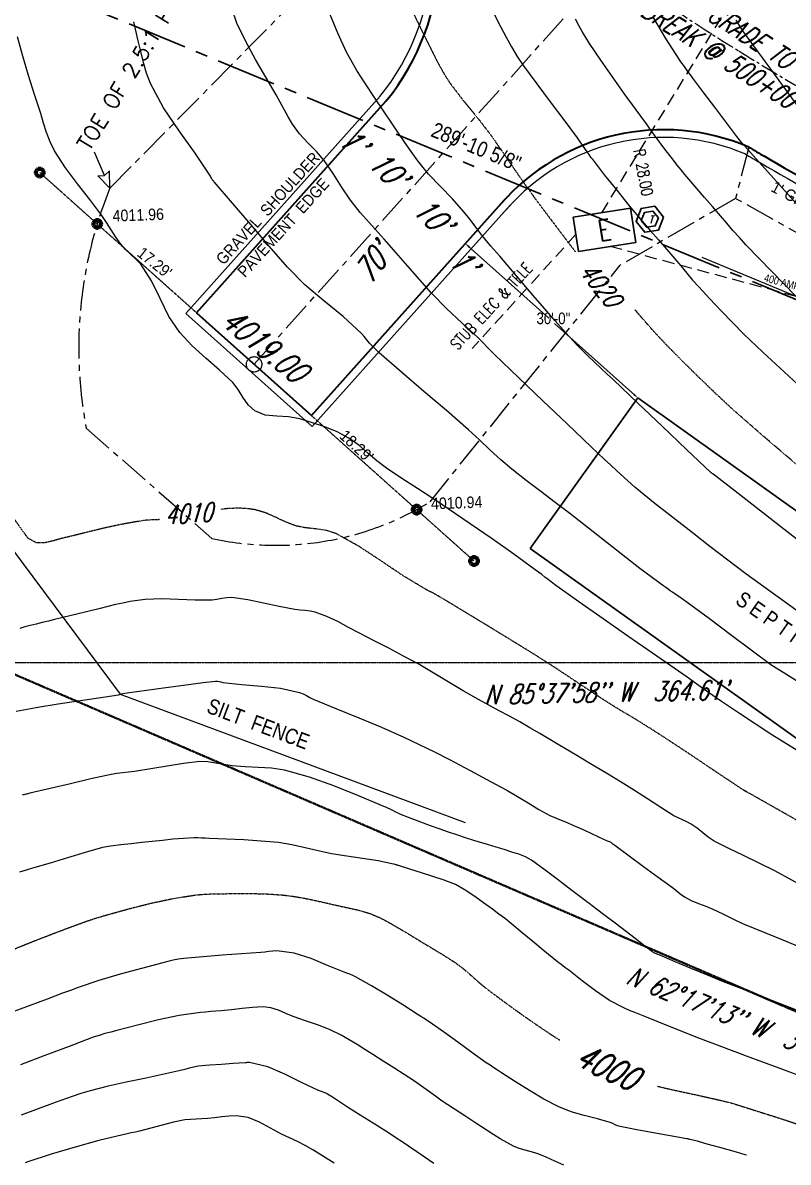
# Model space of a CAD drawing. Header units: inches. Extents: x 2775 to 17527, y 515 to 14737.
# Drawn here: x 5710 to 6901, y 2290 to 4064 of the extents above; entities that cross this region are included whole.
import ezdxf
from ezdxf.enums import TextEntityAlignment as Align

# ---------------------------------------------------------------- set-up
doc = ezdxf.new("R2010")
doc.units = ezdxf.units.IN
doc.header["$LTSCALE"] = 0.5
doc.header["$MEASUREMENT"] = 0
doc.header["$PDMODE"] = 1
for name, pattern in [('CENTER', [2, 1.25, -0.25, 0.25, -0.25]), ('CENTER2', [1.125, 0.75, -0.125, 0.125, -0.125]), ('HIDDEN', [0.375, 0.25, -0.125]), ('PHANTOM', [2.5, 1.25, -0.25, 0.25, -0.25, 0.25, -0.25])]:
    doc.linetypes.add(name, pattern=pattern)
doc.layers.get('0').update_dxf_attribs({"linetype": 'CONTINUOUS'})
doc.layers.get('Defpoints').update_dxf_attribs({"linetype": 'CONTINUOUS'})
for name, color, linetype, lineweight in [('ARCHENT RD', 3, 'CENTER', 20), ('CONTROL', 6, 'CENTER', 25), ('D-CL', 5, 'CENTER2', 9), ('LAYOUT', 6, 'CENTER', 25), ('Object', 4, 'CONTINUOUS', 30), ('V-BNDY', 3, 'PHANTOM', 40), ('VX-TOPO-MAJR', 1, 'HIDDEN', 20), ('VX-TOPO-MINR', 7, 'CONTINUOUS', 5)]:
    doc.layers.add(name, color=color, linetype=linetype, lineweight=lineweight)
for name, color, linetype in [('SEPTIC', 7, 'CONTINUOUS'), ('TEXT', 7, 'CONTINUOUS'), ('VX-PHON', 20, 'TELEPHONE'), ('VX-POWR', 240, 'XOHP')]:
    doc.layers.add(name, color=color, linetype=linetype)
doc.styles.add('ARCHENT', font='technical.ttf', dxfattribs={"height": 6})
doc.styles.add('ARCHENTLTD', font='technical.ttf', dxfattribs={"height": 6})
doc.styles.add('BEI', font='romans.shx', dxfattribs={"width": 0.75})
doc.styles.add('EXIST', font='romans.shx', dxfattribs={"width": 0.75, "oblique": 20, "height": 12})
doc.styles.add('SPHAND', font='SPHAND', dxfattribs={"bigfont": 'SPHAND'})
doc.styles.get("Standard").update_dxf_attribs({"font": 'romans.shx', "width": 0.75})
doc.linetypes.add('FENCE', pattern='A,1,-0.15,["X",BEI,S=0.16,R=180,X=0,Y=0.08],0.35', length=1.5)
doc.linetypes.add('TELEPHONE', pattern='A,2,-0.08,["T",BEI,S=0.16,R=0,X=0,Y=-0.08],-0.25', length=2.33)
doc.linetypes.add('XOHP', pattern='A,2,-0.08,["OHP",EXIST,S=0.12,R=0,X=0,Y=-0.06],-0.55', length=2.63)
doc.dimstyles.get("Standard").update_dxf_attribs({"dimscale": 50, "dimtxt": 0.18, "dimasz": 0.18, "dimexe": 0.18, "dimexo": 0.0625, "dimgap": 0.09, "dimtad": 0, "dimtoh": 1, "dimzin": 0, "dimdsep": 46, "dimtxsty": 'BEI', "dimcen": 0.09, "dimclrd": 256, "dimclre": 256, "dimclrt": 256, "dimadec": 1, "dimazin": 0, "dimtfac": 1, "dimtofl": 0, "dimtmove": 0, "dimatfit": 3, "dimfxl": 1, "dimtolj": 1, "dimtzin": 0, "dimlwd": -1, "dimlwe": -1, "dimarcsym": 0})

# ---------------------------------------------------------------- blocks, each defined once
blk = doc.blocks.new('*D20')
at = {"layer": 'Defpoints', "color": 0, "lineweight": 20, "ltscale": 50}
for p in [(6836, 3664.7, -44590.3), (10029.3, 3306.1, -44590.3), (8945.5, 2814.6), (10029.3, 2344.7, -44590.3), (7516.4, 2264.2, -44590.3)]:
    blk.add_point(p, dxfattribs=at)
at = {"layer": 'LAYOUT', "ltscale": 50}
for start, end in [(9.2836, 15.9025), (344.1589, 350.7778)]:
    blk.add_arc((8868.2, 2824.7), 78, start, end, dxfattribs=at)
at = {"layer": 'LAYOUT', "lineweight": 20, "ltscale": 50}
for points in [[(8941.8, 2845.6), (8944.6, 2846.5), (8940.2, 2854.5)], [(8944.6, 2802.9), (8941.8, 2803.9), (8940.2, 2794.9)]]:
    blk.add_solid(points, dxfattribs=at)
at = {"layer": 'LAYOUT', "color": 6, "ltscale": 50, "insert": (8946.2, 2824.7), "char_height": 6.25, "attachment_point": 5, "rotation": 270.0307, "style": 'BEI'}
blk.add_mtext('\\A1;45.0°', dxfattribs=at)
blk = doc.blocks.new('EBOX')
blk.add_lwpolyline([(-0.125, -0.075), (-0.125, 0.075), (0.125, 0.075), (0.125, -0.075)], close=True)
at = {"style": 'BEI', "width": 0.75}
blk.add_text('E', height=0.09, dxfattribs=at).set_placement((0, 0), align=Align.MIDDLE)
blk = doc.blocks.new('RISER')
for points in [[(0.0604, 0), (0.0302, 0.0523), (-0.0302, 0.0523), (-0.0604, 0), (-0.0302, -0.0523), (0.0302, -0.0523)], [(0.0373, 0), (0.0187, 0.0323), (-0.0187, 0.0323), (-0.0373, 0), (-0.0187, -0.0323), (0.0187, -0.0323)]]:
    blk.add_lwpolyline(points, close=True)
blk.add_point((0, 0))

msp = doc.modelspace()

# ---------------------------------------------------------------- linework, layer by layer
at = {"layer": 'ARCHENT RD', "color": 5, "linetype": 'CENTER', "lineweight": 15, "ltscale": 75}
msp.add_line((6069.7056, 3532.0453), (6629.7762, 4158.0345), dxfattribs=at)
at = {"layer": 'ARCHENT RD', "color": 4, "lineweight": 20, "ltscale": 75}
for p, q in [((5845.3736, 3806.3161, -41103.2762), (6142.2213, 4107.0709)), ((6839.874, 3869.9777, 37284.955), (6819.1201, 3790.0882)), ((6819.1201, 3790.0882), (6639.5918, 3686.3648)), ((7074.1967, 3647.1721), (6819.1201, 3790.0882)), ((6343.5738, 3317.7624), (6639.5918, 3686.3648)), ((5808.6131, 3432.5119, -38307.0358), (6003.981, 3260.9244, -2080.2831))]:
    msp.add_line(p, q, dxfattribs=at)
at = {"layer": 'ARCHENT RD', "color": 7, "linetype": 'Continuous', "lineweight": 20}
for p, q in [((5963.3341, 3611.1138), (6266.0358, 3949.4426)), ((6160.0745, 3435.0907), (6468.4896, 3779.8053)), ((5963.3341, 3611.1138), (6160.0745, 3435.0907))]:
    msp.add_line(p, q, dxfattribs=at)
at = {"layer": 'ARCHENT RD', "color": 7, "linetype": 'Continuous', "lineweight": 30}
msp.add_line((5980.2785, 3612.0556), (6159.1328, 3452.0351), dxfattribs=at)
at = {"layer": 'ARCHENT RD', "color": 7, "linetype": 'FENCE', "lineweight": 20, "ltscale": 75}
for p, q in [((5690.6485, 3247.5397), (5861.4581, 3018.3795)), ((5861.4581, 3018.3795), (6398.2882, 2818.4738))]:
    msp.add_line(p, q, dxfattribs=at)
at = {"layer": 'ARCHENT RD'}
msp.add_circle((6069.748, 3531.8551), 11.9995, dxfattribs=at)
at = {"layer": 'ARCHENT RD', "color": 4, "lineweight": 20, "ltscale": 75}
for centre, radius, start, end in [((6458.6194, 3557.2988, -41103.2762), 661.8761, 157.8996771, 190.8673047), ((6103.2409, 3710.7816), 460.6778, 257.5571941, 301.4459734)]:
    msp.add_arc(centre, radius, start, end, dxfattribs=at)
at = {"layer": 'CONTROL', "color": 4, "linetype": 'CENTER', "lineweight": 20}
for p, q in [((5736.1317, 3830.493), (5763.6123, 3805.9061)), ((5763.6123, 3805.9061), (5825.5624, 3750.4796)), ((5825.5624, 3750.4796), (5980.2785, 3612.0556)), ((6159.1328, 3452.0351), (6322.6692, 3305.7196)), ((6322.6692, 3305.7196), (6412.0999, 3225.7062))]:
    msp.add_line(p, q, dxfattribs=at)
at = {"layer": 'D-CL', "color": 7, "linetype": 'Continuous', "lineweight": 30}
for p, q in [((5980.2785, 3612.0556), (6274.9789, 3941.4413)), ((6159.1328, 3452.0351), (6459.5465, 3787.8066))]:
    msp.add_line(p, q, dxfattribs=at)
at = {"layer": 'D-CL', "ltscale": 75}
msp.add_lwpolyline([(6720.554, 4086.4571, 0.007580317), (6824.1105, 4019.8008, 0.007987662), (6924.3081, 3959.6334, 0.006024652), (7086.8453, 3868.1283, 0.020999051), (7134.8468, 3844.4229, 0.009804312), (7184.1662, 3823.7387, 0.002810775), (7357.9478, 3755.9585, 0.00373548), (7510.9152, 3698.5922, 0.007962782), (7583.2884, 3673.3656, 0.033061636), (7686.5859, 3646.6183, 0.015360695), (7913.2481, 3610.8411, 0.00402193), (8026.7763, 3597.4066, 0.00569887), (8107.0683, 3589.4845, 0.012742231), (8287.4109, 3578.3854, 0.009545531), (8528.5522, 3574.3113, 0.01048414), (8658.3846, 3577.3194, 0.00876155), (8813.4844, 3586.8942, 0.021235118), (8823.7081, 3588.144, 0.004861434), (8868.0013, 3595.9219)], format="xyb", dxfattribs=at)
at = {"layer": 'D-CL', "color": 7, "linetype": 'Continuous', "lineweight": 30, "ltscale": 150}
msp.add_lwpolyline([(6839.874, 3869.9777, 0.00186267), (6864.183, 3855.7826, 0.006024652), (7029.2401, 3762.8589, 0.020999051), (7086.2752, 3734.6924, 0.009804312), (7139.9339, 3712.1882, 0.002742758), (7310.7278, 3645.5465, 0.00373548)], format="xyb", dxfattribs=at)
at = {"layer": 'D-CL', "color": 7, "linetype": 'Continuous', "lineweight": 30}
for centre, radius, start, end in [((5980.1453, 4180.1047), 379.3245, 321.0103328, 33.3273294), ((6707.5366, 3561.1366, 37284.955), 336, 66.8050257, 139.1212035)]:
    msp.add_arc(centre, radius, start, end, dxfattribs=at)
at = {"layer": 'LAYOUT', "color": 6, "ltscale": 150}
msp.add_line((6932.2344, 3624.9667), (5653.9292, 4153.3888), dxfattribs=at)
at = {"layer": 'LAYOUT', "color": 30, "lineweight": 106, "ltscale": 150}
for centre in [(5736.1317, 3830.493), (6412.0999, 3225.7062)]:
    msp.add_circle(centre, 6.0001, dxfattribs=at)
at = {"layer": 'LAYOUT', "color": 4, "lineweight": 106, "ltscale": 150}
for centre in [(5825.5624, 3750.4796), (6322.6692, 3305.7196)]:
    msp.add_circle(centre, 6.0001, dxfattribs=at)
at = {"layer": 'Object', "color": 1, "linetype": 'HIDDEN', "lineweight": 15, "ltscale": 150}
for p, q in [((6610.9927, 3767.9198), (6818.8383, 4107.0643)), ((6570.6917, 3734.3053), (6409.2809, 3556.6519)), ((6623.7827, 3715.8231), (7579.0226, 3459.5067))]:
    msp.add_line(p, q, dxfattribs=at)
at = {"layer": 'Object', "lineweight": 20}
for p, q in [((5836.9096, 3825.7577, -41103.2762), (5821.1341, 3861.9932, -41103.2762)), ((5844.4761, 3833.0192, -41103.2762), (5836.9096, 3825.7577, -41103.2762)), ((5845.3736, 3806.3161, -41103.2762), (5844.4761, 3833.0192, -41103.2762)), ((5826.439, 3825.1666, -41103.2762), (5836.9096, 3825.7577, -41103.2762)), ((5845.3736, 3806.3161, -41103.2762), (5826.439, 3825.1666, -41103.2762))]:
    msp.add_line(p, q, dxfattribs=at)
at = {"layer": 'Object', "color": 20, "lineweight": 20, "ltscale": 50}
msp.add_line((7507.0714, 3391.6122), (6767.1356, 3698.1037), dxfattribs=at)
at = {"layer": 'Object', "color": 7, "lineweight": 30}
msp.add_lwpolyline([(6465.7965, 4883.7246, 0.000069331), (6465.6834, 4883.2753, 0.04860432), (6453.2139, 4800.4236, 0.038843623), (6456.1403, 4685.2295, 0.045491455), (6475.1961, 4588.222, 0.045607791), (6511.3689, 4496.6051, 0.033771666), (6570.2227, 4397.2337, 0.040829389), (6626.7117, 4327.9249, 0.021239335), (6725.447, 4233.5409, 0.033343448), (6787.0252, 4186.3649, 0.007580317), (6887.5223, 4121.6779, 0.007987662), (6984.4332, 4063.4841, 0.006024652), (7144.4506, 3973.3976, 0.020999051), (7183.4185, 3954.1535, 0.009804312), (7228.3984, 3935.2892, 0.002742758), (7396.7393, 3869.6046, 0.00373548)], format="xyb", dxfattribs=at)
at = {"layer": 'Object', "color": 7, "linetype": 'Continuous', "lineweight": 20, "ltscale": 150}
msp.add_lwpolyline([(6833.7843, 3859.6377, 0.00186267), (6858.1705, 3845.3976, 0.006024652), (7023.4796, 3752.332, 0.020999051), (7081.418, 3723.7193, 0.009804312), (7135.5107, 3701.0332, 0.002810775), (7310.675, 3632.7137, 0.000009702), (7311.0759, 3632.5599, 0.007962782)], format="xyb", dxfattribs=at)
at = {"layer": 'Object', "color": 7, "lineweight": 20}
msp.add_arc((5980.1453, 4180.1047), 367.3245, 321.0103328, 33.3273294, dxfattribs=at)
at = {"layer": 'Object', "color": 7, "linetype": 'Continuous', "lineweight": 20}
msp.add_arc((6707.5366, 3561.1366, 37284.955), 324, 66.8050257, 139.1212035, dxfattribs=at)
at = {"layer": 'SEPTIC', "ltscale": 75}
msp.add_line((6666.9845, 3479.7498), (6499.647, 3245.3523), dxfattribs=at)
at = {"layer": 'SEPTIC', "color": 7, "ltscale": 10}
for p, q in [((6666.9845, 3479.7498), (7487.4044, 2894.0482)), ((6499.647, 3245.3523), (7320.0669, 2659.6507))]:
    msp.add_line(p, q, dxfattribs=at)
at = {"layer": 'TEXT', "linetype": 'Continuous', "lineweight": 9, "ltscale": 75}
for p, q in [((6403.1638, 3715.7894), (6528.2954, 3603.8345)), ((6662.5129, 3483.7505), (6537.3813, 3595.7054))]:
    msp.add_line(p, q, dxfattribs=at)
for points in [[(6405.7238, 3715.8128), (6403.3437, 3713.5233), (6398.6923, 3719.79)], [(6661.9059, 3486.3662), (6659.8344, 3484.0148), (6666.9845, 3479.7498)]]:
    msp.add_solid(points, dxfattribs=at)
at = {"layer": 'V-BNDY'}
for p, q in [((5666.7886, 3062.1365), (6880.3067, 2538.5861)), ((6844.0865, 2554.2127), (7929.7735, 2085.8127))]:
    msp.add_line(p, q, dxfattribs=at)
at = {"layer": 'V-BNDY', "color": 1, "lineweight": 20, "ltscale": 1.5}
msp.add_line((5667.9391, 3067.7097), (10029.3272, 3068.3205), dxfattribs=at)
at = {"layer": 'V-BNDY', "lineweight": 20, "ltscale": 1.5}
msp.add_line((5667.9391, 3067.7097), (6836.2327, 3067.8733), dxfattribs=at)
at = {"layer": 'VX-TOPO-MAJR', "flags": 128}
for points in [[(7460.4099, 6238.687), (7443.5926, 6198.8232), (7416.2379, 6136.0865), (7401.5775, 6106.3569), (7385.1678, 6077.5421), (7367.4829, 6049.3972), (7350.2678, 6023.7247), (7332.3303, 5998.6454), (7313.5207, 5974.1991), (7284.3253, 5938.8854), (7254.6408, 5904.0146), (7225.402, 5868.8072), (7218.8281, 5859.9799), (7212.4038, 5851.0283), (7205.3944, 5842.5728), (7168.3137, 5803.3978), (7131.1654, 5764.2907), (7094.0465, 5725.1558), (7091.2029, 5722.1506), (7088.3593, 5719.1454), (7085.516, 5716.1398), (7059.5095, 5688.6222), (7033.5182, 5661.0901), (7007.5312, 5633.5539), (6993.2046, 5618.2975), (6978.9359, 5602.9868), (6964.6963, 5587.6495), (6962.3406, 5585.0212), (6960.0211, 5582.36), (6957.657, 5579.7389), (6914.3384, 5534.1647), (6870.4765, 5489.1202), (6826.242, 5444.4347), (6816.2213, 5434.407), (6806.1718, 5424.4098), (6796.1057, 5414.43), (6758.677, 5378.4385), (6720.9303, 5342.7694), (6684.0048, 5306.2543), (6667.1505, 5287.6947), (6650.9431, 5268.5516), (6634.5747, 5249.5595), (6606.8044, 5219.2079), (6578.8085, 5189.0459), (6551.2403, 5158.4735), (6535.2134, 5139.5291), (6519.8102, 5120.0806), (6504.9773, 5100.1901), (6484.5662, 5071.5928), (6464.3596, 5042.8617), (6444.0179, 5014.2334), (6436.9876, 5004.7135), (6429.8963, 4995.2357), (6422.9978, 4985.6145), (6403.028, 4955.2864), (6383.8688, 4924.4426), (6364.8181, 4893.5121), (6359.8001, 4885.6834), (6354.8688, 4877.8063), (6350.4434, 4869.622), (6345.5403, 4857.4924), (6341.5072, 4845.048), (6337.3411, 4832.6579), (6317.8543, 4781.5865), (6298.0997, 4730.5909), (6278.8103, 4679.3586), (6272.3101, 4660.0692), (6266.8204, 4640.4773), (6262.3649, 4620.5799), (6254.6407, 4575.1133), (6248.6449, 4529.4918), (6243.4352, 4483.6448), (6240.3142, 4454.4009), (6237.9492, 4425.168), (6237.0478, 4395.9517), (6239.4656, 4355.6535), (6245.2973, 4315.4857), (6252.6842, 4275.493), (6258.9348, 4243.742), (6266.2371, 4212.2761), (6275.4988, 4181.1788), (6297.0715, 4124.6437), (6321.7684, 4069.7162), (6348.5762, 4015.5352), (6356.7007, 3999.7553), (6365.2793, 3984.297), (6374.8309, 3969.4012), (6395.3883, 3942.5141), (6416.8774, 3916.429), (6437.5305, 3889.7329), (6461.0719, 3855.8819), (6484.3757, 3821.8433), (6508.383, 3788.3139), (6517.897, 3775.6197), (6527.4454, 3762.951), (6537.0125, 3750.2952), (6563.8602, 3714.9205), (6570.0577, 3706.8129)], [(5303.2864, 2566.1083), (5304.6736, 2556.6624), (5308.3588, 2536.5972), (5313.6279, 2518.3209), (5319.7664, 2514.2419), (5320.6034, 2515.1079), (5321.6436, 2516.1559), (5322.6917, 2517.3312), (5323.5522, 2518.5793), (5323.8792, 2519.1744), (5324.2012, 2519.7698), (5324.5187, 2520.3657), (5324.8323, 2520.9622), (5324.9045, 2521.1345), (5324.9665, 2521.3151), (5325.0401, 2521.4846), (5325.1465, 2521.6239), (5326.2194, 2521.9163), (5327.4925, 2521.4329), (5328.8538, 2520.6683), (5330.1916, 2520.1172), (5336.4665, 2518.6464), (5342.7293, 2517.135), (5349.0277, 2515.8398), (5355.4092, 2515.0172), (5358.083, 2514.9626), (5360.754, 2515.1154), (5363.4231, 2515.3261), (5366.091, 2515.4452), (5371.2425, 2515.3058), (5376.4042, 2514.9501), (5381.5519, 2514.6067), (5386.6615, 2514.5042), (5392.1355, 2515.7288), (5397.3807, 2518.3582), (5402.6066, 2521.1415), (5408.0226, 2522.8273), (5410.7922, 2522.7513), (5413.6101, 2522.1861), (5416.4235, 2521.6813), (5419.1798, 2521.7869), (5426.8808, 2523.8477), (5434.5306, 2526.34), (5442.1831, 2528.8215), (5449.8924, 2530.8497), (5450.8587, 2531.0206), (5451.8376, 2531.16), (5452.8141, 2531.3193), (5453.7732, 2531.5495), (5485.5439, 2541.4318), (5517.0907, 2551.9498), (5548.4473, 2563.0233), (5579.6475, 2574.5722), (5592.1384, 2579.2858), (5604.6155, 2584.0188), (5617.0653, 2588.8162), (5629.4744, 2593.7231), (5649.2267, 2601.8159), (5668.9088, 2610.0742), (5688.585, 2618.3485), (5708.3197, 2626.4893), (5733.1589, 2636.399), (5758.0956, 2646.0411), (5783.1306, 2655.4479), (5808.2647, 2664.6517), (5817.1356, 2667.6973), (5826.0747, 2670.5009), (5835.0707, 2673.1517), (5844.1125, 2675.7388), (5876.9104, 2684.812), (5909.8552, 2693.0671), (5943.0057, 2700.0837), (5976.4207, 2705.4412), (5988.7205, 2706.682), (6001.0854, 2707.3415), (6013.4824, 2707.6319), (6025.8786, 2707.7653), (6048.3242, 2707.9615), (6070.7542, 2707.8776), (6093.1868, 2707.1878), (6115.6401, 2705.5662), (6135.7478, 2702.9221), (6155.6231, 2699.2231), (6175.3877, 2694.8772), (6195.1629, 2690.2926), (6213.7879, 2686.2746), (6232.3561, 2682.1007), (6250.5185, 2676.7744), (6267.9262, 2669.2994), (6285.0814, 2659.8844), (6301.8706, 2650.0406), (6318.4805, 2639.9584), (6335.0977, 2629.8288), (6346.9933, 2622.6899), (6358.8794, 2615.5541), (6370.6872, 2608.2927), (6382.3478, 2600.7771), (6395.24, 2591.1345), (6407.4216, 2580.5634), (6419.4636, 2569.8057), (6431.9371, 2559.6034), (6446.0964, 2549.0072), (6460.3119, 2538.4842), (6474.6062, 2528.0626), (6489.0016, 2517.7701), (6499.2164, 2510.6283), (6509.4914, 2503.5851), (6519.8196, 2496.6166), (6530.1942, 2489.6991), (6545.4822, 2479.7857)]]:
    msp.add_lwpolyline(points, dxfattribs=at)
at = {"layer": 'VX-TOPO-MAJR'}
for points in [[(6859.1713, 3422.8388), (6814.2565, 3462.2056), (6793.0815, 3481.9127), (6772.1653, 3501.867), (6751.4679, 3522.0476), (6730.9495, 3542.4337), (6720.1873, 3553.3042), (6709.5396, 3564.2766), (6699.0356, 3575.3832), (6688.7046, 3586.6566), (6670.0421, 3608.1461), (6663.0421, 3616.5733)], [(7179.4872, 3187.7722), (7136.9357, 3216.8423), (7110.5899, 3234.8737), (7084.251, 3252.9146), (7057.9043, 3270.9439), (7036.196, 3285.7653), (7014.4783, 3300.5729), (6992.762, 3315.3834), (6971.0579, 3330.2136), (6960.7893, 3337.559), (6950.7722, 3345.2488), (6940.9188, 3353.1623), (6859.1713, 3422.8388)], [(6932.2344, 2812.0577), (6830.5783, 2869.6319), (6801.7153, 2888.7251), (6772.9894, 2908.02), (6744.2571, 2927.3037), (6715.3749, 2946.3629), (6703.7462, 2953.8849), (6692.0784, 2961.3455), (6680.3747, 2968.7496), (6668.6385, 2976.1023), (6658.5974, 2982.2166), (6648.4781, 2988.2032), (6638.3603, 2994.1915), (6628.3232, 3000.3105), (6599.1352, 3019.0956), (6570.2463, 3038.3523), (6541.3493, 3057.5975), (6512.1366, 3076.3486), (6476.9596, 3098.1117), (6441.6836, 3119.7119), (6406.33, 3141.1882), (6370.9203, 3162.5798), (6366.8975, 3164.9925), (6362.8644, 3167.387), (6358.8212, 3169.7641), (6354.7686, 3172.1249), (6350.5615, 3174.4561), (6346.2917, 3176.6756), (6342.0045, 3178.8606), (6337.7454, 3181.088), (6302.3942, 3202.2934), (6268.1033, 3225.3778), (6233.5671, 3248.1233), (6197.4802, 3268.3122), (6182.494, 3273.2861), (6166.6567, 3275.5843), (6150.6407, 3277.2256), (6135.1184, 3280.229), (6119.0447, 3286.2869), (6103.3406, 3293.735), (6087.3595, 3300.7925), (6070.4548, 3305.6788), (6057.0657, 3307.4288), (6043.758, 3307.9255), (6030.5276, 3307.3886), (6017.9046, 3306.0926)], [(6836.2327, 2865.9703), (6830.5783, 2869.6319), (6801.7153, 2888.7251), (6772.9894, 2908.02), (6744.2571, 2927.3037), (6715.3749, 2946.3629), (6703.7462, 2953.8849), (6692.0784, 2961.3455), (6680.3747, 2968.7496), (6668.6385, 2976.1023), (6658.5974, 2982.2166), (6648.4781, 2988.2032), (6638.3603, 2994.1915), (6628.3232, 3000.3105), (6599.1352, 3019.0956), (6570.2463, 3038.3523), (6541.3493, 3057.5975), (6512.1366, 3076.3486), (6476.9596, 3098.1117), (6441.6836, 3119.7119), (6406.33, 3141.1882), (6370.9203, 3162.5798), (6366.8975, 3164.9925), (6362.8644, 3167.387), (6358.8212, 3169.7641), (6354.7686, 3172.1249), (6350.5615, 3174.4561), (6346.2917, 3176.6756), (6342.0045, 3178.8606), (6337.7454, 3181.088), (6302.3942, 3202.2934), (6268.1033, 3225.3778), (6233.5671, 3248.1233), (6197.4802, 3268.3122), (6182.494, 3273.2861), (6166.6567, 3275.5843), (6150.6407, 3277.2256), (6135.1184, 3280.229), (6119.0447, 3286.2869), (6103.3406, 3293.735), (6087.3595, 3300.7925), (6070.4548, 3305.6788), (6057.0657, 3307.4288), (6043.758, 3307.9255), (6030.5276, 3307.3886), (6025.0835, 3306.8296)], [(5922.2193, 3290.1014), (5920.0237, 3289.9522), (5913.1648, 3289.7455), (5906.307, 3289.4843), (5899.4871, 3288.8575), (5889.136, 3287.3209), (5878.8181, 3285.5536), (5868.5258, 3283.6342), (5858.2517, 3281.6413), (5836.3564, 3276.9131), (5814.575, 3271.6036), (5792.8311, 3266.1589), (5771.0483, 3261.0253), (5757.6666, 3257.2694), (5743.9062, 3253.8997), (5730.3911, 3254.1447), (5717.7454, 3261.2331), (5697.4912, 3289.6356)], [(5884.5918, 3286.5425), (5878.8181, 3285.5536), (5868.5258, 3283.6342), (5858.2517, 3281.6413), (5836.3564, 3276.9131), (5814.575, 3271.6036), (5792.8311, 3266.1589), (5771.0483, 3261.0253), (5757.6666, 3257.2694), (5743.9062, 3253.8997), (5730.3911, 3254.1447), (5717.7454, 3261.2331), (5697.4912, 3289.6356)], [(5922.376, 3290.112), (5920.0237, 3289.9522)], [(6697.8375, 2408.1289), (6699.1543, 2407.7215), (6706.2408, 2405.8686), (6723.6425, 2401.9479), (6741.0709, 2398.1778), (6758.4993, 2394.422), (6775.9015, 2390.5445), (6784.3289, 2388.621), (6792.7543, 2386.6884), (6801.1692, 2384.7095), (6809.5649, 2382.6476), (6812.9895, 2381.7225), (6816.3925, 2380.7191), (6819.788, 2379.6903), (6823.1903, 2378.6892), (6886.6725, 2358.5523)], [(6886.6725, 2358.5523), (6939.4212, 2341.0637)]]:
    msp.add_lwpolyline(points, dxfattribs=at)
at = {"layer": 'VX-TOPO-MINR'}
for points in [[(6932.2344, 3135.6457), (6835.1467, 3205.4733), (6807.1433, 3226.8867), (6779.2238, 3248.4101), (6751.3797, 3270.0461), (6721.4632, 3293.2582), (6691.6848, 3316.6507), (6662.4692, 3340.6988), (6634.2413, 3365.8778), (6624.3862, 3375.1675), (6614.5616, 3384.4864), (6604.7526, 3393.8206), (6594.9443, 3403.1567), (6557.1761, 3439.0621), (6519.4183, 3474.9748), (6481.7013, 3510.9329), (6444.0554, 3546.9744), (6443.8121, 3547.2192), (6443.5775, 3547.4727), (6443.3478, 3547.7308), (6443.1188, 3547.9893), (6442.6932, 3548.4817), (6442.2769, 3548.9822), (6441.8597, 3549.4819), (6441.4315, 3549.9716), (6418.1418, 3573.6415), (6393.697, 3596.2041), (6369.2796, 3618.7927), (6346.0722, 3642.5401), (6327.5482, 3663.4274), (6309.2023, 3684.4787), (6290.8886, 3705.5565), (6272.4608, 3726.523), (6263.0267, 3736.9693), (6253.4944, 3747.3323), (6243.9806, 3757.7139), (6234.602, 3768.2157), (6219.5741, 3787.584), (6206.0524, 3808.1284), (6192.8797, 3828.9329), (6178.8986, 3849.0819), (6166.6463, 3863.3772), (6153.4485, 3876.9751), (6140.6454, 3890.8641), (6129.5771, 3906.0326), (6122.9505, 3917.2667), (6116.5148, 3928.5996), (6110.1797, 3939.9907), (6103.8546, 3951.3996), (6088.0568, 3978.9688), (6072.1558, 4006.4139), (6056.9192, 4034.2965), (6043.1147, 4063.1783), (6035.079, 4086.0351)], [(6874.3163, 3063.863), (6812.6561, 3109.8201), (6778.4134, 3135.8698), (6743.6723, 3161.2108), (6737.9943, 3165.1759), (6732.3137, 3169.1375), (6726.6331, 3173.0992), (6720.9549, 3177.0643), (6717.5375, 3179.4452), (6714.119, 3181.8244), (6710.7093, 3184.2162), (6707.3179, 3186.6347), (6670.2494, 3214.231), (6633.7751, 3242.614), (6597.5193, 3271.2844), (6561.1061, 3299.7431), (6538.5667, 3316.9034), (6515.9396, 3333.9508), (6493.3674, 3351.0739), (6470.9926, 3368.4616), (6453.6259, 3383.1769), (6436.9393, 3398.684), (6420.4516, 3414.4225), (6403.6821, 3429.832), (6369.027, 3459.9343), (6334.1018, 3489.739), (6299.1983, 3519.5858), (6264.6081, 3549.8146), (6261.9007, 3552.2917), (6259.2542, 3554.8327), (6256.6523, 3557.4198), (6254.0789, 3560.0356), (6249.6221, 3564.9009), (6245.3567, 3569.9439), (6241.1031, 3574.9949), (6236.6814, 3579.8843), (6208.4393, 3606.1456), (6178.491, 3630.7079), (6148.9003, 3655.6137), (6121.7307, 3682.9053), (6093.1361, 3716.0938), (6064.6638, 3749.3888), (6036.2212, 3782.7062), (6007.7157, 3815.962), (6007.0661, 3816.71), (6006.4135, 3817.4554), (6005.7632, 3818.2032), (6005.1206, 3818.9585), (6004.1475, 3820.3411), (6003.3367, 3821.835), (6002.5813, 3823.3662), (6001.7745, 3824.8602), (5978.1493, 3860.6048), (5952.9833, 3895.4838), (5928.9327, 3931.1122), (5908.6537, 3969.1046), (5902.4302, 3985.3852), (5897.5258, 4002.0246), (5893.3631, 4018.8667), (5889.3648, 4035.7555), (5882.3501, 4065.2439)], [(6894.2925, 3275.3616), (6822.9649, 3330.7245), (6783.5981, 3361.2713), (6783.0956, 3361.6576), (6782.5926, 3362.0431), (6782.0896, 3362.4288), (6781.5871, 3362.8152), (6781.3547, 3362.9943), (6781.1239, 3363.1758), (6780.8977, 3363.3626), (6780.6791, 3363.558), (6742.6252, 3399.4288), (6704.6892, 3435.4118), (6666.8135, 3471.4546), (6628.9404, 3507.5044), (6619.1821, 3516.7814), (6609.4265, 3526.0603), (6599.6814, 3535.351), (6589.9547, 3544.6632), (6572.1645, 3562.4466), (6554.9779, 3580.8235), (6538.2194, 3599.6071), (6521.7137, 3618.6101), (6504.2519, 3639.0085), (6486.8916, 3659.489), (6469.5407, 3679.9742), (6452.1068, 3700.3865), (6447.5435, 3705.6389), (6442.9492, 3710.8653), (6438.3558, 3716.0926), (6433.7951, 3721.3474), (6424.1763, 3733.1614), (6414.9614, 3745.308), (6405.8261, 3757.5172), (6396.4464, 3769.5187), (6378.6392, 3789.5313), (6359.8552, 3808.7345), (6341.3523, 3828.1686), (6324.3886, 3848.8738), (6314.3305, 3862.9855), (6304.4897, 3877.2395), (6294.7703, 3891.5783), (6285.0761, 3905.9448), (6271.0161, 3926.7073), (6257.0292, 3947.4927), (6243.2205, 3968.4168), (6229.695, 3989.5955), (6213.7932, 4017.922), (6200.0813, 4047.341), (6187.6896, 4077.4336)], [(6441.9194, 4080.0152), (6453.791, 4056.7349), (6461.9797, 4041.285), (6470.454, 4026.0353), (6479.4204, 4011.0974), (6489.0855, 3996.5828), (6509.6746, 3968.3292), (6530.7362, 3940.4691), (6551.7992, 3912.6335), (6572.3931, 3884.4534), (6576.5747, 3878.5031), (6580.7283, 3872.5317), (6584.8904, 3866.5656), (6589.0978, 3860.6312), (6590.7363, 3858.3665), (6592.3924, 3856.1151), (6594.0675, 3853.8775), (6595.7632, 3851.6543), (6614.8341, 3827.1315), (6634.1593, 3802.8191), (6653.7843, 3778.7529), (6673.7546, 3754.9687), (6686.4523, 3740.2), (6699.2228, 3725.4966), (6712.0047, 3710.805), (6724.737, 3696.0715), (6733.9515, 3685.0954), (6743.0615, 3674.0275), (6752.2731, 3663.0485), (6761.7928, 3652.3387), (6779.2414, 3633.7442), (6796.8594, 3615.3159), (6814.5554, 3596.9632), (6832.2376, 3578.5954), (6861.601, 3550.9598)], [(6836.8864, 3716.4127), (6835.2703, 3718.1046), (6825.0982, 3729.1911), (6815.1743, 3740.5012), (6805.3644, 3751.914), (6795.5343, 3763.3088), (6783.2202, 3777.4528), (6770.9257, 3791.612), (6758.662, 3805.7985), (6746.4403, 3820.0244), (6740.3143, 3827.3063), (6734.3018, 3834.6811), (6728.3842, 3842.1339), (6722.543, 3849.6498), (6707.7721, 3869.0732), (6693.2, 3888.6361), (6678.7551, 3908.294), (6664.3654, 3928.0026), (6645.8766, 3953.5976), (6627.6378, 3979.3527), (6609.6338, 4005.2859), (6591.8497, 4031.4154), (6585.9476, 4040.5668), (6580.396, 4049.9222), (6575.1468, 4059.4591), (6570.1516, 4069.1547)], [(6932.2344, 3761.262), (6828.707, 3876.8495), (6820.9333, 3886.8338), (6803.8195, 3909.4184), (6786.7738, 3932.0502), (6769.7793, 3954.7195), (6752.8192, 3977.4164), (6749.4779, 3981.9001), (6746.1429, 3986.3881), (6742.8125, 3990.8797), (6739.4853, 3995.3742), (6737.6424, 3997.9054), (6735.8344, 4000.4608), (6734.0537, 4003.0372), (6732.2928, 4005.6313), (6710.7334, 4039.0598), (6690.4542, 4073.2339)], [(6932.2344, 3912.1564), (6830.4845, 4050.9227), (6820.3551, 4067.9026)], [(6875.7225, 2954.8873), (6825.0819, 2988.2577), (6811.1747, 2997.6222), (6797.3605, 3007.1231), (6770.4686, 3025.8399), (6743.5983, 3044.5859), (6716.7412, 3063.3505), (6689.889, 3082.123), (6651.6081, 3108.7933), (6613.3153, 3135.4446), (6575.1198, 3162.2365), (6537.1307, 3189.3283), (6534.6723, 3191.1594), (6532.2538, 3193.0431), (6529.849, 3194.945), (6527.4321, 3196.8311), (6522.4235, 3200.676), (6517.411, 3204.5155), (6512.3879, 3208.3417), (6507.3478, 3212.1469), (6473.9657, 3236.5563), (6440.1181, 3260.3158), (6406.0211, 3283.7228), (6371.8913, 3307.0748), (6348.0281, 3323.0971), (6323.9305, 3338.7786), (6299.7876, 3354.3821), (6275.7889, 3370.1703), (6260.8975, 3381.4259), (6246.7697, 3393.6785), (6232.5245, 3405.9055), (6217.2809, 3417.0846), (6199.1184, 3426.93), (6180.028, 3434.5533), (6160.4711, 3440.9389), (6140.9087, 3447.0711), (6123.3363, 3450.2033), (6105.07, 3450.9605), (6087.1704, 3452.8984), (6070.6984, 3459.5728), (6060.3665, 3469.0664), (6052.3163, 3480.561), (6044.8899, 3492.5296), (6036.4296, 3503.4456), (6016.0662, 3522.883), (5994.6568, 3541.6435), (5973.5216, 3560.744), (5953.9806, 3581.2017), (5936.9509, 3606.4566), (5923.3065, 3634.203), (5909.8439, 3662.0706), (5893.3594, 3687.6892), (5885.8466, 3695.707), (5877.6052, 3703.1516), (5869.491, 3710.7121), (5862.3595, 3719.0778), (5854.8024, 3730.107), (5847.4349, 3741.283), (5840.0929, 3752.4729), (5832.6125, 3763.5441), (5814.0793, 3788.5671), (5794.8077, 3813.0823), (5776.0472, 3838.051), (5759.0473, 3864.4347), (5752.2167, 3878.3117), (5746.7939, 3892.7273), (5742.1365, 3907.4364), (5737.6024, 3922.194), (5728.0774, 3951.9803), (5718.7008, 3981.7804), (5709.7558, 4011.696), (5701.526, 4041.8286)], [(6950.949, 3599.2169), (6836.8864, 3716.4127)], [(6861.601, 3550.9598), (6936.0096, 3482.4676)], [(6941.0946, 3239.0934), (6894.2925, 3275.3616)], [(6880.07, 2743.5092), (6831.3305, 2767.0047), (6808.4566, 2777.9723), (6785.9637, 2789.6267), (6776.6974, 2795.7239), (6767.9933, 2802.7138), (6759.3218, 2809.7543), (6750.1532, 2816.0036), (6743.5244, 2819.4279), (6736.6858, 2822.4849), (6729.87, 2825.5856), (6723.3093, 2829.141), (6702.7578, 2842.1187), (6682.3501, 2855.3436), (6661.9092, 2868.5199), (6641.2581, 2881.3519), (6617.4136, 2895.7358), (6593.556, 2910.1), (6569.6744, 2924.4264), (6545.7579, 2938.6971), (6530.2413, 2947.8993), (6514.6992, 2957.0563), (6499.1262, 2966.1599), (6483.5168, 2975.2017), (6467.4564, 2984.1095), (6451.2086, 2992.6807), (6434.934, 3001.2023), (6418.793, 3009.9614), (6395.2483, 3023.606), (6371.9385, 3037.6645), (6348.6225, 3051.7198), (6325.0593, 3065.3548), (6302.4159, 3077.7225), (6279.5969, 3089.7479), (6256.6768, 3101.5985), (6233.7298, 3113.442), (6216.8703, 3122.4024), (6199.9757, 3131.263), (6182.7186, 3139.3677), (6164.7715, 3146.0606), (6157.0348, 3147.826), (6149.1601, 3148.7228), (6141.2482, 3149.3322), (6133.4, 3150.2348), (6108.8618, 3154.8687), (6084.402, 3160.193), (6059.8136, 3165.1502), (6034.8895, 3168.6827), (6027.1938, 3168.5316), (6019.5657, 3167.1791), (6011.9533, 3165.5561), (6004.3046, 3164.593), (5978.2451, 3164.6609), (5952.0929, 3165.9451), (5925.975, 3166.7935), (5900.0183, 3165.554), (5888.5082, 3164.1415), (5877.0195, 3162.4003), (5865.5757, 3160.2851), (5854.2004, 3157.7511), (5830.3803, 3151.924), (5806.6253, 3146.0777), (5782.8934, 3140.2373), (5759.1425, 3134.4276), (5749.6341, 3132.1211), (5740.1232, 3129.8233), (5730.6123, 3127.5254), (5721.1039, 3125.2188), (5713.0112, 3123.0592), (5704.9833, 3120.6593)], [(6933.4137, 3027.455), (6874.3163, 3063.863)], [(5699.4688, 2992.1646), (5710.7517, 2994.1663), (5722.0331, 2996.1766), (5733.32, 2998.1512), (5764.6118, 3003.2267), (5795.9664, 3007.9334), (5827.3254, 3012.6091), (5858.6301, 3017.5916), (5861.9711, 3018.3048), (5865.28, 3019.184), (5868.5933, 3020.036), (5871.9473, 3020.6672), (5887.1073, 3022.6751), (5902.2734, 3024.6355), (5917.4414, 3026.5808), (5932.6071, 3028.5439), (5951.8895, 3031.1697), (5971.1647, 3033.8831), (5990.4434, 3036.5052), (6009.7365, 3038.8573), (6012.5539, 3038.7911), (6015.3542, 3038.1897), (6018.1484, 3037.3972), (6020.9474, 3036.7579), (6050.866, 3033.2915), (6081.0319, 3030.9256), (6111.0469, 3027.4987), (6140.5125, 3020.849), (6146.0325, 3018.718), (6151.3221, 3016.0832), (6156.544, 3013.3068), (6161.861, 3010.7507), (6197.1716, 2996.0693), (6232.6651, 2981.737), (6268.0434, 2967.1092), (6303.0086, 2951.5412), (6326.7811, 2940.1601), (6350.3861, 2928.4487), (6373.8619, 2916.4762), (6397.2466, 2904.3114), (6413.7371, 2895.6024), (6430.1754, 2886.8049), (6446.5742, 2877.9397), (6462.9462, 2869.0277), (6479.7332, 2859.2732), (6496.2531, 2849.04), (6512.8683, 2838.9775), (6529.941, 2829.7351), (6538.7927, 2825.6886), (6547.8028, 2822.0027), (6556.8492, 2818.4024), (6565.8098, 2814.6131), (6579.2463, 2808.5081), (6592.6462, 2802.3083), (6606.0403, 2796.0965), (6619.4593, 2789.9554), (6620.9106, 2789.4106), (6622.4019, 2788.9512), (6623.861, 2788.4311), (6625.2156, 2787.704), (6626.7664, 2786.59), (6628.2821, 2785.4358), (6629.7871, 2784.2699), (6631.3057, 2783.1212), (6653.6838, 2766.6373), (6676.071, 2750.1627), (6698.4579, 2733.6877), (6720.8349, 2717.2022), (6725.4707, 2713.6124), (6730.0317, 2709.9253), (6734.6602, 2706.3222), (6739.4987, 2702.9845), (6750.1899, 2697.2502), (6761.393, 2692.5778), (6772.765, 2688.2548), (6783.9628, 2683.5689), (6799.3557, 2676.2506), (6814.6981, 2668.8094), (6830.0987, 2661.492), (6887.7704, 2637.7727)], [(6946.4441, 2911.396), (6875.7225, 2954.8873)], [(6887.4792, 2537.0048), (6827.6657, 2559.9512), (6800.5501, 2570.4179), (6775.3611, 2580.7848), (6750.2334, 2591.2994), (6725.1273, 2601.8636), (6700.0029, 2612.3794), (6698.1386, 2613.1404), (6696.2699, 2613.8898), (6694.4033, 2614.6472), (6692.5457, 2615.4324), (6691.6007, 2615.9259), (6690.7124, 2616.5213), (6689.8576, 2617.1726), (6689.0131, 2617.8338), (6683.5954, 2622.0089), (6678.185, 2626.192), (6672.7721, 2630.371), (6667.3466, 2634.534), (6649.5236, 2648.1609), (6631.6999, 2661.7872), (6613.8524, 2675.3825), (6595.9581, 2688.9163), (6593.2503, 2690.9345), (6590.5291, 2692.9346), (6587.8028, 2694.9278), (6585.0802, 2696.9256), (6564.2747, 2712.6444), (6543.6569, 2728.5848), (6522.8911, 2744.3926), (6501.6415, 2759.7132), (6492.0477, 2765.1473), (6481.7666, 2769.2187), (6471.1414, 2772.5587), (6460.5152, 2775.7988), (6453.6382, 2778.0256), (6446.7603, 2780.2381), (6439.8715, 2782.4117), (6432.9617, 2784.5216), (6427.6729, 2786.0509), (6422.3697, 2787.5288), (6417.0707, 2789.021), (6411.7946, 2790.5934), (6398.6437, 2794.8078), (6385.5539, 2799.2016), (6372.4981, 2803.7018), (6359.4491, 2808.2353), (6344.3444, 2813.5192), (6329.2919, 2818.9333), (6314.3145, 2824.5504), (6299.4352, 2830.4433), (6294.8294, 2832.5564), (6290.3393, 2834.9167), (6285.8651, 2837.3116), (6281.3068, 2839.5288), (6278.0514, 2840.9466), (6274.7805, 2842.3262), (6271.4973, 2843.681), (6268.205, 2845.0248), (6231.029, 2860.5125), (6193.7713, 2875.7019), (6155.949, 2889.2715), (6117.0793, 2899.9), (6096.7769, 2903.0527), (6076.3005, 2904.4281), (6055.7878, 2905.2367), (6035.3769, 2906.6893), (6022.8914, 2908.6343), (6010.4071, 2911.0904), (5997.9176, 2913.0063), (5985.4165, 2913.3308), (5959.8525, 2910.6236), (5934.3596, 2906.5093), (5908.8795, 2901.9508), (5883.3537, 2897.9108), (5874.3173, 2896.8218), (5865.2652, 2895.8361), (5856.2328, 2894.716), (5847.2558, 2893.2235), (5815.4936, 2886.4406), (5783.8976, 2878.9724), (5752.3473, 2871.324), (5720.7221, 2864.0003), (5719.1238, 2863.6484), (5717.5252, 2863.2972), (5715.9266, 2862.946), (5714.3283, 2862.5939), (5712.7272, 2862.2355), (5711.1273, 2861.8711), (5709.5276, 2861.5063)], [(6887.2005, 2435.8671), (6836.1779, 2454.6923), (6826.6145, 2458.2869), (6808.7086, 2465.068), (6790.8015, 2471.8466), (6772.9112, 2478.67), (6755.0558, 2485.5858), (6735.7975, 2493.1988), (6716.5783, 2500.9081), (6697.3759, 2508.6593), (6678.1676, 2516.398), (6670.2035, 2519.5809), (6662.2459, 2522.7733), (6654.3093, 2526.0287), (6646.4081, 2529.4008), (6623.184, 2541.597), (6601.3643, 2556.2868), (6580.3338, 2572.3065), (6559.4772, 2588.4925), (6553.6785, 2592.8839), (6547.8969, 2597.2889), (6542.1482, 2601.7334), (6536.4483, 2606.2428), (6519.9342, 2619.7175), (6503.5605, 2633.3579), (6487.2005, 2647.0177), (6470.7274, 2660.5503), (6460.8849, 2668.3439), (6450.9057, 2675.9493), (6440.817, 2683.4269), (6430.6459, 2690.8373), (6415.2711, 2701.9568), (6399.5222, 2712.5835), (6383.1103, 2721.8607), (6365.7467, 2728.9316), (6347.9528, 2734.5647), (6330.1578, 2740.1925), (6312.3627, 2745.8193), (6294.5685, 2751.449), (6293.7743, 2751.7004), (6292.9802, 2751.9518), (6292.1861, 2752.2032), (6291.392, 2752.4546), (6290.2613, 2752.808), (6289.1266, 2753.1484), (6287.986, 2753.4685), (6286.8372, 2753.7611), (6262.7987, 2758.6575), (6238.5515, 2762.437), (6214.2539, 2765.9052), (6190.0638, 2769.8678), (6169.5484, 2774.3048), (6149.1256, 2779.313), (6128.6296, 2783.9396), (6107.8944, 2787.2318), (6080.8996, 2789.6815), (6053.8711, 2791.3331), (6026.818, 2792.5707), (5999.7493, 2793.7782), (5993.8623, 2794.1051), (5987.977, 2794.4385), (5982.0909, 2794.6697), (5976.2013, 2794.6898), (5959.8336, 2793.9251), (5943.5029, 2792.5113), (5927.1955, 2790.7525), (5910.8976, 2788.9528), (5894.7764, 2787.2281), (5878.661, 2785.4495), (5862.5515, 2783.6089), (5846.4478, 2781.6984), (5843.3107, 2781.3249), (5840.1776, 2780.9111), (5837.0659, 2780.3792), (5833.9928, 2779.6518), (5806.6106, 2771.7723), (5779.3619, 2763.6137), (5752.1584, 2755.3769), (5724.9124, 2747.2628), (5714.7874, 2744.3537), (5704.6487, 2741.488)], [(6933.1163, 2714.0669), (6880.07, 2743.5092)], [(6887.7704, 2637.7727), (6941.7494, 2615.8189)], [(6836.0126, 2300.7171), (6833.8632, 2301.3589), (6820.7404, 2305.0796), (6807.6, 2308.7102), (6794.4567, 2312.3491), (6782.891, 2315.6532), (6771.3377, 2318.9955), (6759.7569, 2322.2428), (6748.1085, 2325.2622), (6746.9782, 2325.5124), (6745.8408, 2325.7266), (6744.7004, 2325.9255), (6743.5612, 2326.1301), (6717.593, 2330.8716), (6691.5981, 2335.4669), (6665.6141, 2340.1421), (6639.6782, 2345.1232), (6635.659, 2346.2983), (6631.7816, 2347.9465), (6627.9488, 2349.7391), (6624.0632, 2351.3476), (6604.0252, 2357.4251), (6583.6283, 2362.5919), (6563.4122, 2368.3102), (6543.9163, 2376.0419), (6520.9014, 2388.0981), (6498.5504, 2401.2056), (6476.6112, 2414.9836), (6454.8316, 2429.0516), (6448.8731, 2432.8993), (6442.925, 2436.7552), (6437.003, 2440.6477), (6431.1226, 2444.6051), (6408.8084, 2460.3638), (6386.773, 2476.5158), (6364.6982, 2492.6098), (6342.2657, 2508.1946), (6338.0268, 2510.9828), (6333.7578, 2513.7233), (6329.4715, 2516.4381), (6325.1809, 2519.1493), (6301.0683, 2534.4551), (6276.8912, 2549.6146), (6252.4468, 2564.3833), (6227.5323, 2578.5165), (6223.2392, 2580.5775), (6218.8085, 2582.3009), (6214.3041, 2583.8642), (6209.7895, 2585.445), (6184.0619, 2596.0166), (6158.3539, 2606.9137), (6132.2571, 2615.3589), (6105.3627, 2618.5748), (6099.0546, 2618.2619), (6092.7701, 2617.6193), (6086.4933, 2616.8668), (6080.2079, 2616.2241), (6050.2541, 2613.9712), (6020.2867, 2611.8871), (5990.3321, 2609.645), (5960.4166, 2606.918), (5952.1095, 2605.7262), (5943.8864, 2604.0111), (5935.7145, 2601.9795), (5927.5611, 2599.8384), (5894.2666, 2591.2431), (5861.0864, 2582.4273), (5828.1851, 2572.7946), (5795.7269, 2561.7483), (5783.7446, 2557.2459), (5771.7887, 2552.688), (5759.8373, 2548.1245), (5747.8683, 2543.6056), (5719.8092, 2533.1012), (5691.7483, 2522.6012)], [(6938.326, 2517.2924), (6887.4792, 2537.0048)], [(6551.8749, 2285.2462), (6537.9964, 2291.1454), (6524.2774, 2297.5617), (6510.3695, 2303.3194), (6501.173, 2306.1086), (6491.8118, 2308.48), (6482.5336, 2311.1044), (6473.5859, 2314.6529), (6463.0231, 2320.1861), (6452.7651, 2326.2018), (6442.696, 2332.5253), (6432.7003, 2338.9818), (6415.1114, 2350.3397), (6397.5535, 2361.7218), (6380.0725, 2373.2119), (6362.7143, 2384.8938), (6351.8766, 2392.5475), (6341.1743, 2400.3923), (6330.4529, 2408.209), (6319.5577, 2415.7783), (6303.4226, 2426.3916), (6287.173, 2436.8231), (6270.8576, 2447.1568), (6254.5257, 2457.4767), (6242.3369, 2465.2136), (6230.1155, 2472.8767), (6217.7591, 2480.3422), (6205.1649, 2487.4864), (6187.1767, 2496.1223), (6168.6122, 2503.3432), (6149.7384, 2509.8934), (6130.8221, 2516.517), (6119.2718, 2521.263), (6107.7304, 2526.1552), (6096.0144, 2529.9466), (6083.9403, 2531.3904), (6067.5234, 2530.576), (6051.1682, 2528.9036), (6034.8327, 2526.9452), (6018.4748, 2525.2728), (6010.3794, 2524.6639), (6002.2802, 2524.1006), (5994.1845, 2523.4947), (5986.0994, 2522.7576), (5953.2689, 2518.0478), (5920.7706, 2511.2695), (5888.4749, 2503.2406), (5856.2521, 2494.7788), (5846.9482, 2492.3769), (5837.6762, 2489.9134), (5828.4821, 2487.2216), (5819.4118, 2484.1347), (5781.686, 2469.9594), (5744.0438, 2455.609), (5706.4156, 2441.2412)], [(6934.1135, 2418.56), (6887.2005, 2435.8671)]]:
    msp.add_lwpolyline(points, dxfattribs=at)
at = {"layer": 'VX-TOPO-MINR', "flags": 128}
for points in [[(6349.6397, 2287.7302), (6323.2523, 2305.5981), (6296.8949, 2323.5454), (6296.2686, 2323.974), (6295.6442, 2324.4054), (6295.0175, 2324.8331), (6294.3841, 2325.2507), (6274.6484, 2337.8854), (6254.8775, 2350.465), (6235.0986, 2363.0315), (6215.3383, 2375.6269), (6207.4683, 2380.6662), (6199.6024, 2385.712), (6191.7375, 2390.7595), (6183.8704, 2395.8041), (6183.6077, 2395.9764), (6183.3448, 2396.1487), (6183.0764, 2396.3117), (6182.7976, 2396.4563), (6179.613, 2397.826), (6176.3819, 2399.0691), (6173.1348, 2400.2647), (6169.9019, 2401.492), (6143.5276, 2413.5353), (6117.5063, 2426.6216), (6090.8828, 2438.0089), (6062.7019, 2444.9548), (6060.9169, 2445.0185), (6059.1497, 2444.8409), (6057.3893, 2444.5708), (6055.6247, 2444.3573), (6037.3795, 2443.14), (6019.1235, 2442.0601), (6000.8829, 2440.7836), (5982.684, 2438.9765), (5975.7612, 2437.7406), (5968.9417, 2435.9607), (5962.1552, 2434.0055), (5955.3316, 2432.2438), (5927.1907, 2426.125), (5898.993, 2420.2053), (5870.8035, 2414.2095), (5842.6875, 2407.8624), (5828.4763, 2404.3701), (5814.3447, 2400.5751), (5800.3139, 2396.4263), (5786.4048, 2391.8727), (5759.9237, 2382.47), (5733.5603, 2372.7821), (5707.2041, 2363.0943)], [(6194.6281, 2288.2577), (6178.0405, 2298.6874), (6161.2816, 2308.891), (6149.3479, 2315.5617), (6137.1443, 2321.6811), (6124.781, 2327.5308), (6112.3682, 2333.3921), (6095.3203, 2342.5547), (6078.2113, 2351.9523), (6060.6568, 2359.1747), (6042.2725, 2361.8115), (6030.9276, 2361.2218), (6019.6155, 2360.1963), (6008.3144, 2359.0229), (5997.0025, 2357.9892), (5988.2852, 2357.4076), (5979.5628, 2356.8916), (5970.8478, 2356.2817), (5962.1526, 2355.4183), (5944.235, 2352.2195), (5926.5846, 2347.6128), (5909.0198, 2342.5525), (5891.3588, 2337.9926), (5884.9497, 2336.5991), (5878.5275, 2335.2508), (5872.1073, 2333.8853), (5865.7038, 2332.4397), (5828.2787, 2323.2429), (5791.0632, 2313.2487), (5754.113, 2302.3229), (5717.4835, 2290.3309), (5713.5554, 2288.9346)]]:
    msp.add_lwpolyline(points, dxfattribs=at)

# ---------------------------------------------------------------- block references
at = {"layer": 'VX-PHON', "xscale": 360.0064188206338, "yscale": 360.0064188206339, "zscale": 360.0064188206338, "rotation": 8.867222222222223}
msp.add_blockref('RISER', (6685.6966, 3757.8083, 3302.2833), dxfattribs=at)
at = {"layer": 'VX-POWR', "xscale": 360.0064188206338, "yscale": 360.0064188206339, "zscale": 360.0064188206338, "rotation": 8.867222222222223}
msp.add_blockref('EBOX', (6615.1546, 3741.242), dxfattribs=at)

# ---------------------------------------------------------------- texts
at = {"layer": 'CONTROL', "color": 6, "style": 'SPHAND', "width": 0.92}
for s, p in [('4011.96', (5849.7813, 3754.1032, -4026.6127)), ('4010.94', (6345.3938, 3305.982, -4026.6127))]:
    msp.add_text(s, height=17.99928, rotation=2.035524, dxfattribs=at).set_placement(p)
at = {"layer": 'CONTROL', "color": 4, "style": 'SPHAND', "width": 0.92}
for s, rotation, p in [("17.29'", 321.4645937, (5886.0831, 3701.8559, -472.1452)), ("18.29'", 317.2030945, (6201.3051, 3418.3916, -4026.6127))]:
    msp.add_text(s, height=17.99928, rotation=rotation, dxfattribs=at).set_placement(p)
at = {"layer": 'TEXT'}
msp.add_text('TOE OF 2.5:1 FILL SLOPE', height=23.99904, rotation=58.3757384, dxfattribs=at).set_placement((5813.2615, 3862.2313, -70231.0314))
at = {"layer": 'TEXT', "style": 'SPHAND', "width": 0.92}
for s, rotation, p in [('GRAVEL  SHOULDER', 47.7314251, (6022.1374, 3685.3877, -79173.7945)), ('PAVEMENT  EDGE', 47.7314251, (6055.7177, 3665.7646, -79173.7945)), ("1' GRAVEL  SHOULDER", 332.0447676, (6872.8034, 3802.1424))]:
    msp.add_text(s, height=17.99928, rotation=rotation, dxfattribs=at).set_placement(p)
at = {"layer": 'TEXT', "style": 'EXIST', "oblique": 20, "width": 0.75}
for s, height, rotation, p in [('4020', 28.80051, 308.3424919, (6608.6238, 3656.5408, 3650.4692)), ('4010', 28.80051, 3.7046746, (5967.1974, 3299.6921, 3530.467)), ('4000', 38.40068, 334.8102671, (6619.0119, 2438.5207, 3410.4649))]:
    msp.add_text(s, height=height, rotation=rotation, dxfattribs=at).set_placement(p, align=Align.MIDDLE_CENTER)
at = {"layer": 'TEXT'}
for s, insert, char_height, attachment_point, rotation, style in [('5.50% GRADE TO GRADE \\P BREAK @ 500+00', (6698.7584, 4152.2844), 29.9988, 1, 327.5002778, 'EXIST'), ("1'", (6223.2833, 3904.0478), 35.99856, 1, 316.1138889, 'EXIST'), ("10'", (6269.1058, 3868.813), 35.99856, 1, 316.1139462, 'EXIST'), ('R 28.00', (6675.6699, 3830.5553), 18.00032, 5, 280.6192769, 'BEI'), ("10'", (6338.7679, 3796.5063), 35.99856, 1, 316.1139462, 'EXIST'), ('STUB ELEC & TELE', (6438.7787, 3622.534), 18.000321, 5, 47.1972222, 'BEI'), ("1'", (6394.9798, 3716.1301), 35.99856, 1, 316.1138889, 'EXIST'), ('400 AMP  UGND  ELEC  SVC  (2#  350  MCM,  1#  0000)  &  UNGND  TELE  SVC)', (6865.7065, 3672.8704), 12, 1, 345.0195418, 'ARCHENT'), ('S E P T I C    L E A C  H    F I E L D\\P  ', (7189.5016, 2930.2702), 24, 3, 325.1216667, 'ARCHENTLTD'), ("N 85°37'58'' W  364.61'\\P   ", (6427.4817, 3032.5026), 30.000535, 1, 1.11, 'EXIST'), ("N 62°17'13'' W  315.43'\\P   ", (6657.5611, 2596.3691), 30.000535, 1, 338.0794444, 'EXIST')]:
    msp.add_mtext(s, dxfattribs=dict(at, insert=insert, char_height=char_height, attachment_point=attachment_point, rotation=rotation, style=style))
at = {"layer": 'TEXT', "color": 6, "insert": (6487.8261, 3853.878), "char_height": 24, "attachment_point": 3, "rotation": 337.6177168, "style": 'ARCHENTLTD'}
msp.add_mtext('289\'-10 5/8"\\P\\P{\\H1.333x;  }', dxfattribs=at)
at = {"layer": 'TEXT', "insert": (6683.3216, 3762.7841), "char_height": 12.00021, "width": 591.010538, "attachment_point": 1, "rotation": 4.5, "style": 'EXIST'}
msp.add_mtext('{\\C1;T}', dxfattribs=at)
at = {"layer": 'TEXT', "color": 3, "char_height": 35.99856, "attachment_point": 1, "style": 'EXIST'}
for s, insert, rotation in [("70'", (6221.959, 3675.7089), 54.3013884), ('4019.00', (6038.2261, 3623.4353), 321.0702778)]:
    msp.add_mtext(s, dxfattribs=dict(at, insert=insert, rotation=rotation))
at = {"layer": 'TEXT', "insert": (6535.6297, 3603.3142), "char_height": 18, "attachment_point": 5, "style": 'ARCHENT'}
msp.add_mtext('\\A1;30\'-0"', dxfattribs=at)
at = {"layer": 'TEXT', "color": 7, "lineweight": 20, "insert": (6158.4957, 2954.2136), "char_height": 24, "attachment_point": 3, "rotation": 339.4064058, "style": 'ARCHENTLTD'}
msp.add_mtext('SILT  FENCE\\P{\\H0.6667x;  }', dxfattribs=at)

# ---------------------------------------------------------------- dimensions: what is measured, and where the dimension line sits
at = {"layer": 'LAYOUT', "color": 6, "ltscale": 150}
dim = msp.add_angular_dim_2l(base=(8945.4906, 2814.5571), line1=((10029.3272, 3306.1313, -44590.3909), (7516.3554, 2264.1745, -44590.3909)), line2=((10029.3272, 2344.6995, -44590.3909), (6835.9988, 3664.7484, -44590.3909)), dimstyle='Standard', override={"dimtxt": 0.125, "dimclrd": 256, "dimclre": 256, "dimclrt": 6}, dxfattribs=at)
dim.commit()
dim.dimension.update_dxf_attribs({"geometry": '*D20', "text_midpoint": (8946.1516, 2824.729, -0.0698)})

doc.saveas('drawing.dxf')
